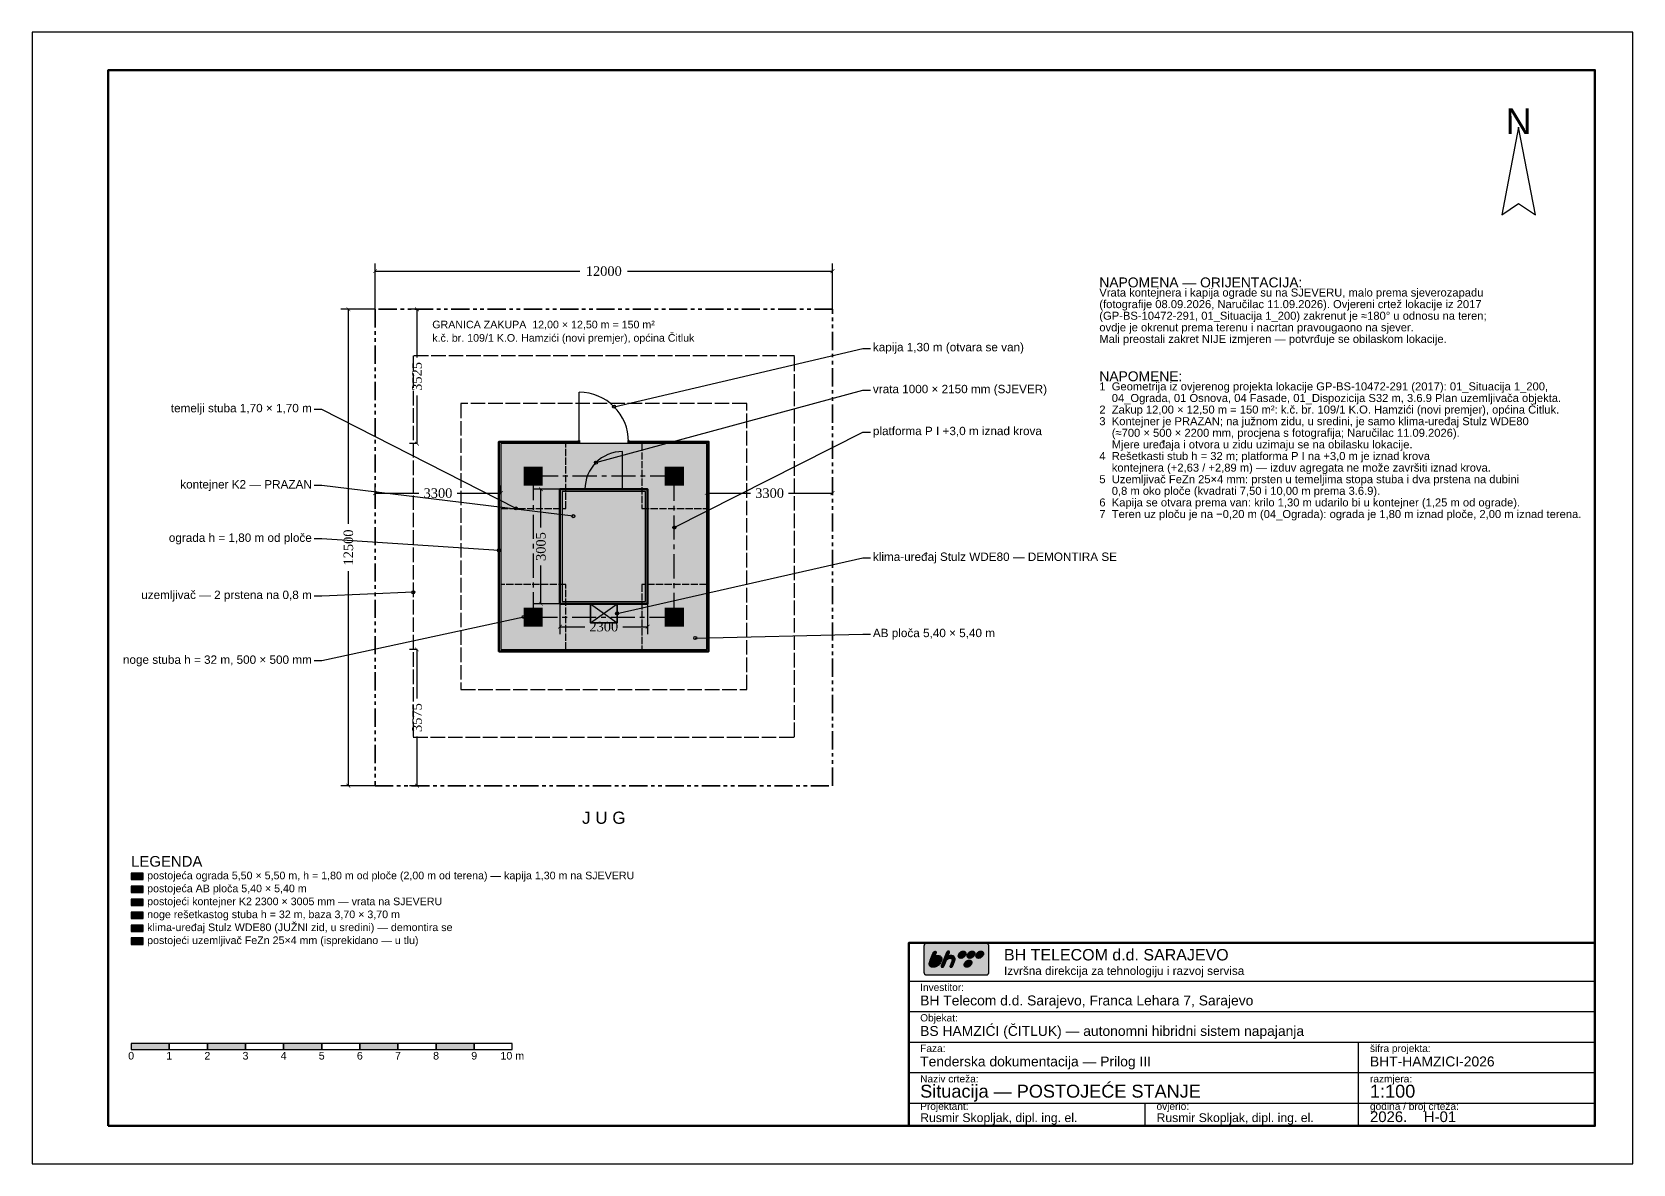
# Model space of a CAD drawing. Header units: millimetres. Extents: x 0 to 42000, y 0 to 29700.
import ezdxf
from ezdxf.enums import TextEntityAlignment as Align

# ---------------------------------------------------------------- set-up
doc = ezdxf.new("R2010")
doc.units = ezdxf.units.MM
for name, pattern in [('CENTER', [5.08, 3.175, -0.635, 0.635, -0.635]), ('DASHED', [1.524, 1.27, -0.254]), ('PHANTOM', [6.35, 3.175, -0.635, 0.635, -0.635, 0.635, -0.635])]:
    doc.linetypes.add(name, pattern=pattern)
for name, color, linetype in [('Izvod', 253, 'Continuous'), ('Konstrukcija', 5, 'Continuous'), ('Kote', 7, 'Continuous'), ('Legenda', 7, 'Continuous'), ('Objekat', 6, 'Continuous'), ('Ograda', 8, 'Continuous'), ('Okvir', 3, 'Continuous'), ('Orijentacija', 1, 'Continuous'), ('Osovina', 6, 'CENTER'), ('Sakriveno', 15, 'Continuous'), ('Tekst', 253, 'Continuous'), ('Uzemljenje', 2, 'DASHED')]:
    doc.layers.add(name, color=color, linetype=linetype)
doc.styles.add('20', font='arial.ttf')
doc.styles.get("Standard").update_dxf_attribs({"font": 'times.ttf'})
doc.dimstyles.new('M 100', dxfattribs={"dimscale": 100, "dimtxt": 2.5, "dimasz": 1, "dimexe": 2, "dimexo": 0, "dimtad": 1, "dimdec": 0, "dimtxsty": 'Standard', "dimblk": 'ARCHTICK', "dimcen": 2.5, "dimazin": 3, "dimtfac": 1, "dimtmove": 0, "dimatfit": 3, "dimarcsym": 0})

# ---------------------------------------------------------------- blocks, each defined once
blk = doc.blocks.new('_ARCHTICK')
at = {"color": 0, "linetype": 'ByBlock', "const_width": 0.15}
blk.add_lwpolyline([(-0.5, -0.5), (0.5, 0.5)], dxfattribs=at)
blk = doc.blocks.new('*D3')
for p, q in [((9000, 22425), (9000, 23625)), ((21000, 22425), (21000, 23625)), ((9000, 23425), (14375, 23425)), ((15625, 23425), (21000, 23425))]:
    blk.add_line(p, q)
at = {"layer": 'Defpoints'}
for p in [(9000, 23425), (9000, 22425), (21000, 22425)]:
    blk.add_point(p, dxfattribs=at)
at = {"layer": 'Kote', "xscale": 100, "yscale": 100, "rotation": 180}
blk.add_blockref('_ARCHTICK', (9000, 23425), dxfattribs=at)
at = {"layer": 'Kote', "xscale": 100, "yscale": 100}
blk.add_blockref('_ARCHTICK', (21000, 23425), dxfattribs=at)
at = {"layer": 'Kote', "insert": (15000, 23425), "char_height": 250, "attachment_point": 5}
blk.add_mtext('12000', dxfattribs=at)
blk = doc.blocks.new('*D4')
for p, q in [((9000, 22425), (8100, 22425)), ((8300, 16800), (8300, 22425)), ((8300, 9925), (8300, 15550)), ((9000, 9925), (8100, 9925))]:
    blk.add_line(p, q)
at = {"layer": 'Defpoints'}
for p in [(9000, 22425), (8300, 9925), (9000, 9925)]:
    blk.add_point(p, dxfattribs=at)
at = {"layer": 'Kote', "xscale": 100, "yscale": 100}
for p, rotation in [((8300, 22425), 90), ((8300, 9925), 270)]:
    blk.add_blockref('_ARCHTICK', p, dxfattribs=dict(at, rotation=rotation))
at = {"layer": 'Kote', "insert": (8300, 16175), "char_height": 250, "attachment_point": 5, "rotation": 90}
blk.add_mtext('12500', dxfattribs=at)
blk = doc.blocks.new('*D5')
for p, q in [((10100, 22425), (9900, 22425)), ((10100, 21162.5), (10100, 22425)), ((10100, 18900), (10100, 20162.5)), ((10100, 18900), (9900, 18900))]:
    blk.add_line(p, q)
at = {"layer": 'Defpoints'}
for p in [(10100, 22425), (10100, 18900), (10100, 18900)]:
    blk.add_point(p, dxfattribs=at)
at = {"layer": 'Kote', "xscale": 100, "yscale": 100}
for p, rotation in [((10100, 22425), 90), ((10100, 18900), 270)]:
    blk.add_blockref('_ARCHTICK', p, dxfattribs=dict(at, rotation=rotation))
at = {"layer": 'Kote', "insert": (10100, 20662.5), "char_height": 250, "attachment_point": 5, "rotation": 90}
blk.add_mtext('3525', dxfattribs=at)
blk = doc.blocks.new('*D6')
for p, q in [((10100, 13500), (9900, 13500)), ((10100, 12212.5), (10100, 13500)), ((10100, 9925), (10100, 11212.5)), ((10100, 9925), (9900, 9925))]:
    blk.add_line(p, q)
at = {"layer": 'Defpoints'}
for p in [(10100, 13500), (10100, 9925), (10100, 9925)]:
    blk.add_point(p, dxfattribs=at)
at = {"layer": 'Kote', "xscale": 100, "yscale": 100}
for p, rotation in [((10100, 13500), 90), ((10100, 9925), 270)]:
    blk.add_blockref('_ARCHTICK', p, dxfattribs=dict(at, rotation=rotation))
at = {"layer": 'Kote', "insert": (10100, 11712.5), "char_height": 250, "attachment_point": 5, "rotation": 90}
blk.add_mtext('3575', dxfattribs=at)
blk = doc.blocks.new('*D7')
for p, q in [((9000, 17600), (9000, 17800)), ((12300, 17600), (12300, 17800)), ((9000, 17600), (10150, 17600)), ((11150, 17600), (12300, 17600))]:
    blk.add_line(p, q)
at = {"layer": 'Defpoints'}
for p in [(9000, 17600), (9000, 17600), (12300, 17600)]:
    blk.add_point(p, dxfattribs=at)
at = {"layer": 'Kote', "xscale": 100, "yscale": 100, "rotation": 180}
blk.add_blockref('_ARCHTICK', (9000, 17600), dxfattribs=at)
at = {"layer": 'Kote', "xscale": 100, "yscale": 100}
blk.add_blockref('_ARCHTICK', (12300, 17600), dxfattribs=at)
at = {"layer": 'Kote', "insert": (10650, 17600), "char_height": 250, "attachment_point": 5}
blk.add_mtext('3300', dxfattribs=at)
blk = doc.blocks.new('*D8')
for p, q in [((17700, 17600), (17700, 17800)), ((21000, 17600), (21000, 17800)), ((17700, 17600), (18850, 17600)), ((19850, 17600), (21000, 17600))]:
    blk.add_line(p, q)
at = {"layer": 'Defpoints'}
for p in [(17700, 17600), (17700, 17600), (21000, 17600)]:
    blk.add_point(p, dxfattribs=at)
at = {"layer": 'Kote', "xscale": 100, "yscale": 100, "rotation": 180}
blk.add_blockref('_ARCHTICK', (17700, 17600), dxfattribs=at)
at = {"layer": 'Kote', "xscale": 100, "yscale": 100}
blk.add_blockref('_ARCHTICK', (21000, 17600), dxfattribs=at)
at = {"layer": 'Kote', "insert": (19350, 17600), "char_height": 250, "attachment_point": 5}
blk.add_mtext('3300', dxfattribs=at)
blk = doc.blocks.new('*D9')
for p, q in [((13850, 14697.5), (13850, 13897.5)), ((16150, 14697.5), (16150, 13897.5)), ((13850, 14097.5), (14500, 14097.5)), ((15500, 14097.5), (16150, 14097.5))]:
    blk.add_line(p, q)
at = {"layer": 'Defpoints'}
for p in [(13850, 14697.5), (16150, 14697.5), (13850, 14097.5)]:
    blk.add_point(p, dxfattribs=at)
at = {"layer": 'Kote', "xscale": 100, "yscale": 100, "rotation": 180}
blk.add_blockref('_ARCHTICK', (13850, 14097.5), dxfattribs=at)
at = {"layer": 'Kote', "xscale": 100, "yscale": 100}
blk.add_blockref('_ARCHTICK', (16150, 14097.5), dxfattribs=at)
at = {"layer": 'Kote', "insert": (15000, 14097.5), "char_height": 250, "attachment_point": 5}
blk.add_mtext('2300', dxfattribs=at)
blk = doc.blocks.new('*D10')
for p, q in [((13850, 17702.5), (13150, 17702.5)), ((13350, 16700), (13350, 17702.5)), ((13350, 14697.5), (13350, 15700)), ((13850, 14697.5), (13150, 14697.5))]:
    blk.add_line(p, q)
at = {"layer": 'Defpoints'}
for p in [(13850, 17702.5), (13350, 14697.5), (13850, 14697.5)]:
    blk.add_point(p, dxfattribs=at)
at = {"layer": 'Kote', "xscale": 100, "yscale": 100}
for p, rotation in [((13350, 17702.5), 90), ((13350, 14697.5), 270)]:
    blk.add_blockref('_ARCHTICK', p, dxfattribs=dict(at, rotation=rotation))
at = {"layer": 'Kote', "insert": (13350, 16200), "char_height": 250, "attachment_point": 5, "rotation": 90}
blk.add_mtext('3005', dxfattribs=at)

msp = doc.modelspace()

# ---------------------------------------------------------------- hatches: boundary and pattern name
at = {"layer": 'Konstrukcija'}
for points in [[(12900, 17800), (13400, 17800), (13400, 18300), (12900, 18300)], [(16600, 17800), (17100, 17800), (17100, 18300), (16600, 18300)], [(12900, 14100), (13400, 14100), (13400, 14600), (12900, 14600)], [(16600, 14100), (17100, 14100), (17100, 14600), (16600, 14600)]]:
    msp.add_hatch(color=5, dxfattribs=at).paths.add_polyline_path(points)
at = {"layer": 'Legenda'}
for color, points in [(8, [(2600, 7460), (2920, 7460), (2920, 7630), (2600, 7630)]), (254, [(2600, 7120), (2920, 7120), (2920, 7290), (2600, 7290)]), (6, [(2600, 6780), (2920, 6780), (2920, 6950), (2600, 6950)]), (5, [(2600, 6440), (2920, 6440), (2920, 6610), (2600, 6610)]), (1, [(2600, 6100), (2920, 6100), (2920, 6270), (2600, 6270)]), (2, [(2600, 5760), (2920, 5760), (2920, 5930), (2600, 5930)])]:
    msp.add_hatch(color=color, dxfattribs=at).paths.add_polyline_path(points)
at = {"layer": 'Objekat'}
for color, points in [(254, [(12300, 13500), (17700, 13500), (17700, 18900), (12300, 18900)]), (8, [(13850, 17642.5), (14505, 17642.5), (14505, 17702.5), (13850, 17702.5)]), (8, [(13850, 14757.5), (13910, 14757.5), (13910, 17642.5), (13850, 17642.5)]), (8, [(15495, 17642.5), (16150, 17642.5), (16150, 17702.5), (15495, 17702.5)]), (8, [(16090, 14757.5), (16150, 14757.5), (16150, 17642.5), (16090, 17642.5)]), (8, [(13850, 14697.5), (16150, 14697.5), (16150, 14757.5), (13850, 14757.5)])]:
    msp.add_hatch(color=color, dxfattribs=at).paths.add_polyline_path(points)
at = {"layer": 'Ograda'}
for points in [[(14315, 18915), (14385, 18915), (14385, 18985), (14315, 18985)], [(15615, 18915), (15685, 18915), (15685, 18985), (15615, 18985)]]:
    msp.add_hatch(color=8, dxfattribs=at).paths.add_polyline_path(points)
at = {"layer": 'Okvir'}
for color, points in [(30, [(23460.9, 4960), (25039.1, 4960), (25047.4, 4960.6), (25055.3, 4962.4), (25062.8, 4965.2), (25069.8, 4969.1), (25076.3, 4973.8), (25082.1, 4979.4), (25087.3, 4985.8), (25091.7, 4992.8), (25095.2, 5000.5), (25097.8, 5008.6), (25099.4, 5017.2), (25100, 5026.1), (25100, 5720.6), (25099.4, 5729.6), (25097.8, 5738.2), (25095.2, 5746.3), (25091.7, 5753.9), (25087.3, 5761), (25082.1, 5767.3), (25076.3, 5772.9), (25069.8, 5777.7), (25062.8, 5781.5), (25055.3, 5784.4), (25047.4, 5786.2), (25039.1, 5786.8), (23460.9, 5786.8), (23452.6, 5786.2), (23444.7, 5784.4), (23437.2, 5781.5), (23430.2, 5777.7), (23423.7, 5772.9), (23417.9, 5767.3), (23412.7, 5761), (23408.3, 5753.9), (23404.8, 5746.3), (23402.2, 5738.2), (23400.6, 5729.6), (23400, 5720.6), (23400, 5026.1), (23400.6, 5017.2), (23402.2, 5008.6), (23404.8, 5000.5), (23408.3, 4992.8), (23412.7, 4985.8), (23417.9, 4979.4), (23423.7, 4973.8), (23430.2, 4969.1), (23437.2, 4965.2), (23444.7, 4962.4), (23452.6, 4960.6)]), (7, [(23854.4, 5316.1), (23844.6, 5294.3), (23832.8, 5273.7), (23819.2, 5254.4), (23803.9, 5236.5), (23787.1, 5220.1), (23769.1, 5205.5), (23749.8, 5192.8), (23729.6, 5182), (23708.6, 5173.4), (23686.9, 5167.1), (23664.7, 5163.2), (23642.2, 5161.8), (23630.8, 5162.1), (23620.1, 5163.1), (23610.1, 5164.6), (23600.7, 5166.8), (23592, 5169.5), (23583.9, 5172.9), (23576.4, 5176.9), (23569.6, 5181.4), (23563.4, 5186.5), (23557.8, 5192.3), (23552.8, 5198.6), (23548.5, 5205.4), (23544.1, 5215.1), (23541, 5224.9), (23539.1, 5234.8), (23538.3, 5244.9), (23538.5, 5255.1), (23539.6, 5265.5), (23541.5, 5276.1), (23544.1, 5286.9), (23547.3, 5297.9), (23551, 5309.1), (23555.1, 5320.6), (23559.5, 5332.4), (23559.5, 5332.4), (23559.5, 5332.4), (23559.6, 5332.5), (23559.6, 5332.6), (23559.6, 5332.7), (23559.6, 5332.8), (23559.7, 5332.9), (23559.7, 5333.1), (23559.8, 5333.2), (23559.9, 5333.4), (23560, 5333.5), (23560.2, 5333.7), (23565.4, 5347.3), (23635.1, 5522.4), (23642.9, 5543.9), (23644.2, 5546.8), (23645.6, 5549.5), (23647.2, 5552.1), (23648.8, 5554.6), (23650.5, 5557), (23652.3, 5559.3), (23654.2, 5561.5), (23656.3, 5563.6), (23658.4, 5565.6), (23660.7, 5567.6), (23663.1, 5569.4), (23665.6, 5571.3), (23667.8, 5572.7), (23670, 5574), (23672.2, 5575.2), (23674.5, 5576.2), (23676.8, 5577.2), (23679.2, 5578), (23681.5, 5578.7), (23683.9, 5579.3), (23686.3, 5579.8), (23688.8, 5580.1), (23691.2, 5580.3), (23693.6, 5580.4), (23696, 5580.3), (23698.3, 5580.1), (23700.6, 5579.8), (23702.7, 5579.3), (23704.7, 5578.7), (23706.6, 5577.9), (23708.3, 5577.1), (23710, 5576), (23711.5, 5574.9), (23712.8, 5573.6), (23714.1, 5572.2), (23715.1, 5570.6), (23716.2, 5568.9), (23717, 5567.2), (23717.7, 5565.3), (23718.2, 5563.4), (23718.5, 5561.4), (23718.6, 5559.2), (23718.6, 5557), (23718.3, 5554.6), (23718, 5552.1), (23717.4, 5549.5), (23716.7, 5546.8), (23715.8, 5543.9), (23707.3, 5523.1), (23707.3, 5523.1), (23707.3, 5523.1), (23707.3, 5523.1), (23707.3, 5523.1), (23707.3, 5523), (23707.3, 5523), (23707.3, 5523), (23707.3, 5522.9), (23707.3, 5522.8), (23707.3, 5522.7), (23707.3, 5522.6), (23707.3, 5522.4), (23677.4, 5448.2), (23684.4, 5451.5), (23691.5, 5454.6), (23698.6, 5457.5), (23705.8, 5460.1), (23713, 5462.4), (23720.2, 5464.4), (23727.5, 5466.2), (23734.9, 5467.7), (23742.3, 5468.8), (23749.7, 5469.7), (23757.1, 5470.2), (23764.6, 5470.4), (23785.5, 5469), (23804.1, 5465), (23820.5, 5458.4), (23834.6, 5449.6), (23846.2, 5438.6), (23855.4, 5425.7), (23862, 5411), (23866, 5394.6), (23867.3, 5376.7), (23865.8, 5357.6), (23861.6, 5337.3)]), (7, [(24112.2, 5470.4), (24104.9, 5470.2), (24097.5, 5469.7), (24090.2, 5468.8), (24083, 5467.7), (24075.7, 5466.2), (24068.5, 5464.4), (24061.3, 5462.4), (24054.2, 5460.1), (24047.1, 5457.5), (24040.1, 5454.6), (24033.1, 5451.5), (24026.3, 5448.2), (24034.1, 5469.1), (24066, 5548.5), (24067, 5551.2), (24067.9, 5553.8), (24068.5, 5556.4), (24069, 5558.9), (24069.2, 5561.3), (24069.3, 5563.5), (24069.2, 5565.7), (24068.8, 5567.8), (24068.3, 5569.8), (24067.5, 5571.7), (24066.5, 5573.5), (24065.3, 5575.2), (24064.3, 5576.7), (24063, 5578.2), (24061.7, 5579.4), (24060.2, 5580.6), (24058.5, 5581.6), (24056.8, 5582.5), (24054.9, 5583.2), (24052.9, 5583.8), (24050.8, 5584.3), (24048.5, 5584.7), (24046.2, 5584.9), (24043.8, 5584.9), (24041.4, 5584.9), (24039, 5584.7), (24036.6, 5584.3), (24034.3, 5583.9), (24031.9, 5583.3), (24029.6, 5582.6), (24027.3, 5581.7), (24025, 5580.8), (24022.7, 5579.7), (24020.4, 5578.5), (24018.1, 5577.2), (24015.8, 5575.8), (24013.3, 5574), (24010.9, 5572.1), (24008.6, 5570.1), (24006.5, 5568), (24004.5, 5565.9), (24002.6, 5563.6), (24000.8, 5561.3), (23999.2, 5558.9), (23997.6, 5556.4), (23996.2, 5553.9), (23994.9, 5551.2), (23993.7, 5548.5), (23855.1, 5197.6), (23854, 5194.9), (23853.2, 5192.3), (23852.6, 5189.7), (23852.2, 5187.2), (23852, 5184.9), (23852, 5182.6), (23852.1, 5180.4), (23852.5, 5178.3), (23853.1, 5176.3), (23853.8, 5174.4), (23854.7, 5172.6), (23855.7, 5170.9), (23856.9, 5169.5), (23858.2, 5168.2), (23859.6, 5167.1), (23861.1, 5166), (23862.8, 5165), (23864.5, 5164.2), (23866.3, 5163.5), (23868.3, 5162.9), (23870.4, 5162.4), (23872.5, 5162.1), (23874.8, 5161.9), (23877.2, 5161.8), (23879.5, 5161.9), (23881.9, 5162.1), (23884.2, 5162.4), (23886.6, 5162.9), (23889.1, 5163.5), (23891.5, 5164.2), (23894, 5165), (23896.4, 5166), (23898.8, 5167.1), (23901.2, 5168.2), (23903.5, 5169.5), (23905.8, 5170.9), (23908.2, 5172.6), (23910.5, 5174.4), (23912.7, 5176.3), (23914.7, 5178.3), (23916.7, 5180.4), (23918.5, 5182.6), (23920.3, 5184.9), (23921.9, 5187.2), (23923.4, 5189.7), (23924.8, 5192.3), (23926.1, 5194.9), (23927.3, 5197.6), (23978.1, 5326.5), (23983.6, 5336.5), (23989.9, 5346.1), (23997, 5355), (24004.9, 5363.3), (24013.3, 5370.9), (24022.3, 5377.7), (24031.7, 5383.6), (24041.6, 5388.7), (24051.8, 5392.7), (24062.2, 5395.7), (24072.8, 5397.5), (24083.5, 5398.1), (24094.9, 5397.4), (24105, 5395.3), (24113.8, 5391.9), (24121.2, 5387.3), (24127.2, 5381.5), (24131.9, 5374.7), (24135.2, 5366.9), (24137.1, 5358.2), (24137.6, 5348.7), (24136.6, 5338.5), (24134.2, 5327.6), (24130.4, 5316.1), (24084.8, 5198.3), (24083.8, 5195.4), (24083, 5192.6), (24082.4, 5190), (24082, 5187.5), (24081.8, 5185), (24081.8, 5182.7), (24081.9, 5180.6), (24082.3, 5178.5), (24082.8, 5176.6), (24083.5, 5174.8), (24084.4, 5173.1), (24085.5, 5171.6), (24086.7, 5170), (24088, 5168.6), (24089.4, 5167.3), (24090.9, 5166.2), (24092.5, 5165.2), (24094.3, 5164.3), (24096.1, 5163.5), (24098.1, 5162.9), (24100.1, 5162.4), (24102.3, 5162.1), (24104.6, 5161.9), (24107, 5161.8), (24109.4, 5161.9), (24111.9, 5162.1), (24114.3, 5162.4), (24116.7, 5162.9), (24119.2, 5163.5), (24121.6, 5164.3), (24124.1, 5165.2), (24126.5, 5166.2), (24128.9, 5167.3), (24131.4, 5168.6), (24133.8, 5170), (24136.3, 5171.6), (24138.7, 5173.1), (24140.9, 5174.8), (24143.1, 5176.6), (24145.1, 5178.5), (24147.1, 5180.6), (24148.9, 5182.7), (24150.6, 5185), (24152.1, 5187.5), (24153.6, 5190), (24154.9, 5192.6), (24156.1, 5195.4), (24157.1, 5198.3), (24202.7, 5316.1), (24209.7, 5337.3), (24213.9, 5357.6), (24215.3, 5376.7), (24213.9, 5394.6), (24209.9, 5411), (24203.3, 5425.7), (24194.2, 5438.6), (24182.5, 5449.6), (24168.4, 5458.4), (24152, 5465), (24133.2, 5469)]), (7, [(24430.5, 5584.9), (24443, 5584.1), (24454.4, 5581.5), (24464.7, 5577.4), (24473.8, 5571.9), (24481.5, 5565), (24487.9, 5556.9), (24492.9, 5547.8), (24496.4, 5537.7), (24498.2, 5526.7), (24498.4, 5515), (24496.9, 5502.7), (24493.6, 5489.9), (24488.6, 5477.1), (24482.1, 5464.8), (24474.2, 5453.2), (24465.1, 5442.3), (24455, 5432.2), (24444, 5423.2), (24432.3, 5415.2), (24420, 5408.4), (24407.2, 5402.9), (24394.2, 5398.9), (24381.1, 5396.4), (24368, 5395.5), (24355.5, 5396.4), (24344, 5398.9), (24333.7, 5402.9), (24324.6, 5408.4), (24316.8, 5415.2), (24310.3, 5423.2), (24305.3, 5432.2), (24301.8, 5442.3), (24300, 5453.2), (24299.8, 5464.8), (24301.4, 5477.1), (24304.9, 5489.9), (24309.9, 5502.7), (24316.4, 5515), (24324.3, 5526.7), (24333.4, 5537.7), (24343.5, 5547.8), (24354.5, 5556.9), (24366.2, 5565), (24378.5, 5571.9), (24391.3, 5577.4), (24404.3, 5581.5), (24417.4, 5584.1)]), (7, [(24663.5, 5584.9), (24676.2, 5584.1), (24687.7, 5581.5), (24698.1, 5577.4), (24707.3, 5571.9), (24715.1, 5565), (24721.5, 5556.9), (24726.5, 5547.8), (24730, 5537.7), (24731.9, 5526.7), (24732.1, 5515), (24730.6, 5502.7), (24727.3, 5489.9), (24722.3, 5477.1), (24715.7, 5464.8), (24707.9, 5453.2), (24698.8, 5442.3), (24688.7, 5432.2), (24677.7, 5423.2), (24665.9, 5415.2), (24653.6, 5408.4), (24640.9, 5402.9), (24627.9, 5398.9), (24614.8, 5396.4), (24601.7, 5395.5), (24589.2, 5396.4), (24577.7, 5398.9), (24567.4, 5402.9), (24558.2, 5408.4), (24550.4, 5415.2), (24543.9, 5423.2), (24538.9, 5432.2), (24535.3, 5442.3), (24533.4, 5453.2), (24533.1, 5464.8), (24534.6, 5477.1), (24537.9, 5489.9), (24543.1, 5502.7), (24549.7, 5515), (24557.6, 5526.7), (24566.7, 5537.7), (24576.8, 5547.8), (24587.8, 5556.9), (24599.5, 5565), (24611.7, 5571.9), (24624.4, 5577.4), (24637.4, 5581.5), (24650.4, 5584.1)]), (7, [(24893.9, 5584.9), (24906.5, 5584.1), (24917.9, 5581.5), (24928.2, 5577.4), (24937.2, 5571.9), (24945, 5565), (24951.4, 5556.9), (24956.4, 5547.8), (24959.8, 5537.7), (24961.7, 5526.7), (24961.9, 5515), (24960.4, 5502.7), (24957.1, 5489.9), (24952.1, 5477.1), (24945.5, 5464.8), (24937.6, 5453.2), (24928.6, 5442.3), (24918.5, 5432.2), (24907.5, 5423.2), (24895.7, 5415.2), (24883.4, 5408.4), (24870.7, 5402.9), (24857.7, 5398.9), (24844.5, 5396.4), (24831.5, 5395.5), (24818.9, 5396.4), (24807.5, 5398.9), (24797.2, 5402.9), (24788, 5408.4), (24780.2, 5415.2), (24773.8, 5423.2), (24768.8, 5432.2), (24765.3, 5442.3), (24763.4, 5453.2), (24763.3, 5464.8), (24764.9, 5477.1), (24768.3, 5489.9), (24773.4, 5502.7), (24779.9, 5515), (24787.8, 5526.7), (24796.8, 5537.7), (24807, 5547.8), (24818, 5556.9), (24829.7, 5565), (24842, 5571.9), (24854.7, 5577.4), (24867.7, 5581.5), (24880.9, 5584.1)]), (7, [(23782.2, 5316.1), (23786.1, 5327.6), (23788.6, 5338.5), (23789.6, 5348.7), (23789.1, 5358.2), (23787.2, 5366.9), (23783.9, 5374.7), (23779.3, 5381.5), (23773.2, 5387.3), (23765.9, 5391.9), (23757.2, 5395.3), (23747.2, 5397.4), (23735.9, 5398.1), (23724.1, 5397.4), (23712.5, 5395.2), (23701.2, 5391.7), (23690.2, 5387), (23679.6, 5381.1), (23669.6, 5374.2), (23660.2, 5366.3), (23651.5, 5357.6), (23643.6, 5348.1), (23636.5, 5338), (23630.4, 5327.3), (23625.3, 5316.1), (23620.8, 5302.6), (23618.3, 5290.3), (23617.6, 5279.3), (23618.6, 5269.5), (23621.2, 5261), (23625.2, 5253.6), (23630.5, 5247.5), (23637, 5242.5), (23644.4, 5238.7), (23652.8, 5236), (23661.8, 5234.5), (23671.5, 5234.1), (23681.5, 5234.7), (23691.8, 5236.5), (23702.3, 5239.4), (23712.9, 5243.5), (23723.4, 5248.7), (23733.7, 5255.1), (23743.5, 5262.6), (23752.9, 5271.1), (23761.6, 5280.8), (23769.4, 5291.5), (23776.4, 5303.3)]), (7, [(24586.7, 5350.6), (24599.2, 5349.7), (24610.7, 5347.2), (24621, 5343.2), (24630.2, 5337.7), (24638, 5330.9), (24644.5, 5322.9), (24649.5, 5313.9), (24653.1, 5303.8), (24655, 5292.9), (24655.3, 5281.3), (24653.8, 5269), (24650.5, 5256.2), (24645.5, 5243.4), (24638.9, 5231.1), (24631.1, 5219.5), (24622, 5208.6), (24611.9, 5198.6), (24600.9, 5189.5), (24589.1, 5181.5), (24576.8, 5174.7), (24564.1, 5169.3), (24551.1, 5165.2), (24538, 5162.7), (24524.9, 5161.8), (24512.4, 5162.7), (24500.9, 5165.2), (24490.6, 5169.3), (24481.4, 5174.7), (24473.6, 5181.5), (24467.1, 5189.5), (24462.1, 5198.6), (24458.5, 5208.6), (24456.6, 5219.5), (24456.3, 5231.1), (24457.8, 5243.4), (24461.1, 5256.2), (24466.1, 5269), (24472.6, 5281.3), (24480.5, 5292.9), (24489.6, 5303.8), (24499.7, 5313.9), (24510.7, 5322.9), (24522.4, 5330.9), (24534.8, 5337.7), (24547.5, 5343.2), (24560.5, 5347.2), (24573.6, 5349.7)]), (7, [(2600, 3000), (3600, 3000), (3600, 3160), (2600, 3160)]), (7, [(4600, 3000), (5600, 3000), (5600, 3160), (4600, 3160)]), (7, [(6600, 3000), (7600, 3000), (7600, 3160), (6600, 3160)]), (7, [(8600, 3000), (9600, 3000), (9600, 3160), (8600, 3160)]), (7, [(10600, 3000), (11600, 3000), (11600, 3160), (10600, 3160)])]:
    msp.add_hatch(color=color, dxfattribs=at).paths.add_polyline_path(points)

# ---------------------------------------------------------------- linework, layer by layer
at = {"layer": 'Izvod', "color": 8}
for points in [[(15269.1, 19869.1), (21800, 21400), (22000, 21400)], [(14795.1, 18402.4), (21800, 20300), (22000, 20300)], [(12700, 17200), (7600, 19800), (7400, 19800)], [(16850, 16700), (21800, 19200), (22000, 19200)], [(14200, 16997.5), (7600, 17800), (7400, 17800)], [(12250, 16100), (7600, 16400), (7400, 16400)], [(15350, 14447.5), (21800, 15900), (22000, 15900)], [(10000, 15000), (7600, 14900), (7400, 14900)], [(12900, 14350), (7600, 13200), (7400, 13200)], [(17400, 13800), (21800, 13900), (22000, 13900)]]:
    msp.add_lwpolyline(points, dxfattribs=at)
for centre in [(15269.1, 19869.1), (14795.1, 18402.4), (12700, 17200), (14200, 16997.5), (16850, 16700), (12250, 16100), (10000, 15000), (12900, 14350), (15350, 14447.5), (17400, 13800)]:
    msp.add_circle(centre, 40, dxfattribs=at)
at = {"layer": 'Legenda', "color": 8}
for points in [[(2600, 7460), (2920, 7460), (2920, 7630), (2600, 7630)], [(2600, 7120), (2920, 7120), (2920, 7290), (2600, 7290)], [(2600, 6780), (2920, 6780), (2920, 6950), (2600, 6950)], [(2600, 6440), (2920, 6440), (2920, 6610), (2600, 6610)], [(2600, 6100), (2920, 6100), (2920, 6270), (2600, 6270)], [(2600, 5760), (2920, 5760), (2920, 5930), (2600, 5930)]]:
    msp.add_lwpolyline(points, close=True, dxfattribs=at)
at = {"layer": 'Objekat', "color": 8}
msp.add_line((15495, 17702.5), (15495, 18692.5), dxfattribs=at)
at = {"layer": 'Objekat', "color": 1}
for p, q in [((14650, 14197.5), (15350, 14697.5)), ((14650, 14697.5), (15350, 14197.5))]:
    msp.add_line(p, q, dxfattribs=at)
at = {"layer": 'Objekat', "color": 8}
msp.add_lwpolyline([(12300, 13500), (17700, 13500), (17700, 18900), (12300, 18900)], close=True, dxfattribs=at)
at = {"layer": 'Objekat', "color": 6, "lineweight": 50}
msp.add_lwpolyline([(13850, 14697.5), (16150, 14697.5), (16150, 17702.5), (13850, 17702.5)], close=True, dxfattribs=at)
at = {"layer": 'Objekat', "color": 6}
msp.add_lwpolyline([(13910, 14757.5), (16090, 14757.5), (16090, 17642.5), (13910, 17642.5)], close=True, dxfattribs=at)
at = {"layer": 'Objekat', "color": 1, "lineweight": 35}
msp.add_lwpolyline([(14650, 14197.5), (15350, 14197.5), (15350, 14697.5), (14650, 14697.5)], close=True, dxfattribs=at)
at = {"layer": 'Objekat', "color": 8}
msp.add_arc((15495, 17702.5), 990, 90, 180, dxfattribs=at)
at = {"layer": 'Ograda', "color": 8}
msp.add_line((14350, 18950), (14350, 20250), dxfattribs=at)
at = {"layer": 'Ograda', "color": 8, "lineweight": 50}
msp.add_lwpolyline([(14350, 18950), (12250, 18950), (12250, 13450), (17750, 13450), (17750, 18950), (15650, 18950)], dxfattribs=at)
at = {"layer": 'Ograda', "color": 8}
msp.add_arc((14350, 18950), 1300, 0, 90, dxfattribs=at)
at = {"layer": 'Okvir'}
for p, q in [((23000, 4800), (41000, 4800)), ((23000, 4000), (41000, 4000)), ((23000, 3200), (41000, 3200)), ((34800, 1600), (34800, 3200)), ((23000, 2400), (41000, 2400)), ((23000, 1600), (41000, 1600)), ((29200, 1000), (29200, 1600)), ((34800, 1000), (34800, 1600))]:
    msp.add_line(p, q, dxfattribs=at)
at = {"layer": 'Okvir', "color": 8}
msp.add_lwpolyline([(0, 0), (42000, 0), (42000, 29700), (0, 29700)], close=True, dxfattribs=at)
at = {"layer": 'Okvir', "lineweight": 50}
for points in [[(2000, 1000), (41000, 1000), (41000, 28700), (2000, 28700)], [(23000, 1000), (41000, 1000), (41000, 5800), (23000, 5800)]]:
    msp.add_lwpolyline(points, close=True, dxfattribs=at)
at = {"layer": 'Okvir', "color": 30}
msp.add_lwpolyline([(23460.9, 4960), (25039.1, 4960), (25047.4, 4960.6), (25055.3, 4962.4), (25062.8, 4965.2), (25069.8, 4969.1), (25076.3, 4973.8), (25082.1, 4979.4), (25087.3, 4985.8), (25091.7, 4992.8), (25095.2, 5000.5), (25097.8, 5008.6), (25099.4, 5017.2), (25100, 5026.1), (25100, 5720.6), (25099.4, 5729.6), (25097.8, 5738.2), (25095.2, 5746.3), (25091.7, 5753.9), (25087.3, 5761), (25082.1, 5767.3), (25076.3, 5772.9), (25069.8, 5777.7), (25062.8, 5781.5), (25055.3, 5784.4), (25047.4, 5786.2), (25039.1, 5786.8), (23460.9, 5786.8), (23452.6, 5786.2), (23444.7, 5784.4), (23437.2, 5781.5), (23430.2, 5777.7), (23423.7, 5772.9), (23417.9, 5767.3), (23412.7, 5761), (23408.3, 5753.9), (23404.8, 5746.3), (23402.2, 5738.2), (23400.6, 5729.6), (23400, 5720.6), (23400, 5026.1), (23400.6, 5017.2), (23402.2, 5008.6), (23404.8, 5000.5), (23408.3, 4992.8), (23412.7, 4985.8), (23417.9, 4979.4), (23423.7, 4973.8), (23430.2, 4969.1), (23437.2, 4965.2), (23444.7, 4962.4), (23452.6, 4960.6), (23460.9, 4960)], close=True, dxfattribs=at)
at = {"layer": 'Okvir', "color": 7}
for points in [[(23854.4, 5316.1), (23844.6, 5294.3), (23832.8, 5273.7), (23819.2, 5254.4), (23803.9, 5236.5), (23787.1, 5220.1), (23769.1, 5205.5), (23749.8, 5192.8), (23729.6, 5182), (23708.6, 5173.4), (23686.9, 5167.1), (23664.7, 5163.2), (23642.2, 5161.8), (23630.8, 5162.1), (23620.1, 5163.1), (23610.1, 5164.6), (23600.7, 5166.8), (23592, 5169.5), (23583.9, 5172.9), (23576.4, 5176.9), (23569.6, 5181.4), (23563.4, 5186.5), (23557.8, 5192.3), (23552.8, 5198.6), (23548.5, 5205.4), (23544.1, 5215.1), (23541, 5224.9), (23539.1, 5234.8), (23538.3, 5244.9), (23538.5, 5255.1), (23539.6, 5265.5), (23541.5, 5276.1), (23544.1, 5286.9), (23547.3, 5297.9), (23551, 5309.1), (23555.1, 5320.6), (23559.5, 5332.4), (23559.5, 5332.4), (23559.5, 5332.4), (23559.6, 5332.5), (23559.6, 5332.6), (23559.6, 5332.7), (23559.6, 5332.8), (23559.7, 5332.9), (23559.7, 5333.1), (23559.8, 5333.2), (23559.9, 5333.4), (23560, 5333.5), (23560.2, 5333.7), (23565.4, 5347.3), (23635.1, 5522.4), (23642.9, 5543.9), (23644.2, 5546.8), (23645.6, 5549.5), (23647.2, 5552.1), (23648.8, 5554.6), (23650.5, 5557), (23652.3, 5559.3), (23654.2, 5561.5), (23656.3, 5563.6), (23658.4, 5565.6), (23660.7, 5567.6), (23663.1, 5569.4), (23665.6, 5571.3), (23667.8, 5572.7), (23670, 5574), (23672.2, 5575.2), (23674.5, 5576.2), (23676.8, 5577.2), (23679.2, 5578), (23681.5, 5578.7), (23683.9, 5579.3), (23686.3, 5579.8), (23688.8, 5580.1), (23691.2, 5580.3), (23693.6, 5580.4), (23696, 5580.3), (23698.3, 5580.1), (23700.6, 5579.8), (23702.7, 5579.3), (23704.7, 5578.7), (23706.6, 5577.9), (23708.3, 5577.1), (23710, 5576), (23711.5, 5574.9), (23712.8, 5573.6), (23714.1, 5572.2), (23715.1, 5570.6), (23716.2, 5568.9), (23717, 5567.2), (23717.7, 5565.3), (23718.2, 5563.4), (23718.5, 5561.4), (23718.6, 5559.2), (23718.6, 5557), (23718.3, 5554.6), (23718, 5552.1), (23717.4, 5549.5), (23716.7, 5546.8), (23715.8, 5543.9), (23707.3, 5523.1), (23707.3, 5523.1), (23707.3, 5523.1), (23707.3, 5523.1), (23707.3, 5523.1), (23707.3, 5523), (23707.3, 5523), (23707.3, 5523), (23707.3, 5522.9), (23707.3, 5522.8), (23707.3, 5522.7), (23707.3, 5522.6), (23707.3, 5522.4), (23677.4, 5448.2), (23684.4, 5451.5), (23691.5, 5454.6), (23698.6, 5457.5), (23705.8, 5460.1), (23713, 5462.4), (23720.2, 5464.4), (23727.5, 5466.2), (23734.9, 5467.7), (23742.3, 5468.8), (23749.7, 5469.7), (23757.1, 5470.2), (23764.6, 5470.4), (23785.5, 5469), (23804.1, 5465), (23820.5, 5458.4), (23834.6, 5449.6), (23846.2, 5438.6), (23855.4, 5425.7), (23862, 5411), (23866, 5394.6), (23867.3, 5376.7), (23865.8, 5357.6), (23861.6, 5337.3), (23854.4, 5316.1)], [(24112.2, 5470.4), (24104.9, 5470.2), (24097.5, 5469.7), (24090.2, 5468.8), (24083, 5467.7), (24075.7, 5466.2), (24068.5, 5464.4), (24061.3, 5462.4), (24054.2, 5460.1), (24047.1, 5457.5), (24040.1, 5454.6), (24033.1, 5451.5), (24026.3, 5448.2), (24034.1, 5469.1), (24066, 5548.5), (24067, 5551.2), (24067.9, 5553.8), (24068.5, 5556.4), (24069, 5558.9), (24069.2, 5561.3), (24069.3, 5563.5), (24069.2, 5565.7), (24068.8, 5567.8), (24068.3, 5569.8), (24067.5, 5571.7), (24066.5, 5573.5), (24065.3, 5575.2), (24064.3, 5576.7), (24063, 5578.2), (24061.7, 5579.4), (24060.2, 5580.6), (24058.5, 5581.6), (24056.8, 5582.5), (24054.9, 5583.2), (24052.9, 5583.8), (24050.8, 5584.3), (24048.5, 5584.7), (24046.2, 5584.9), (24043.8, 5584.9), (24041.4, 5584.9), (24039, 5584.7), (24036.6, 5584.3), (24034.3, 5583.9), (24031.9, 5583.3), (24029.6, 5582.6), (24027.3, 5581.7), (24025, 5580.8), (24022.7, 5579.7), (24020.4, 5578.5), (24018.1, 5577.2), (24015.8, 5575.8), (24013.3, 5574), (24010.9, 5572.1), (24008.6, 5570.1), (24006.5, 5568), (24004.5, 5565.9), (24002.6, 5563.6), (24000.8, 5561.3), (23999.2, 5558.9), (23997.6, 5556.4), (23996.2, 5553.9), (23994.9, 5551.2), (23993.7, 5548.5), (23855.1, 5197.6), (23854, 5194.9), (23853.2, 5192.3), (23852.6, 5189.7), (23852.2, 5187.2), (23852, 5184.9), (23852, 5182.6), (23852.1, 5180.4), (23852.5, 5178.3), (23853.1, 5176.3), (23853.8, 5174.4), (23854.7, 5172.6), (23855.7, 5170.9), (23856.9, 5169.5), (23858.2, 5168.2), (23859.6, 5167.1), (23861.1, 5166), (23862.8, 5165), (23864.5, 5164.2), (23866.3, 5163.5), (23868.3, 5162.9), (23870.4, 5162.4), (23872.5, 5162.1), (23874.8, 5161.9), (23877.2, 5161.8), (23879.5, 5161.9), (23881.9, 5162.1), (23884.2, 5162.4), (23886.6, 5162.9), (23889.1, 5163.5), (23891.5, 5164.2), (23894, 5165), (23896.4, 5166), (23898.8, 5167.1), (23901.2, 5168.2), (23903.5, 5169.5), (23905.8, 5170.9), (23908.2, 5172.6), (23910.5, 5174.4), (23912.7, 5176.3), (23914.7, 5178.3), (23916.7, 5180.4), (23918.5, 5182.6), (23920.3, 5184.9), (23921.9, 5187.2), (23923.4, 5189.7), (23924.8, 5192.3), (23926.1, 5194.9), (23927.3, 5197.6), (23978.1, 5326.5), (23983.6, 5336.5), (23989.9, 5346.1), (23997, 5355), (24004.9, 5363.3), (24013.3, 5370.9), (24022.3, 5377.7), (24031.7, 5383.6), (24041.6, 5388.7), (24051.8, 5392.7), (24062.2, 5395.7), (24072.8, 5397.5), (24083.5, 5398.1), (24094.9, 5397.4), (24105, 5395.3), (24113.8, 5391.9), (24121.2, 5387.3), (24127.2, 5381.5), (24131.9, 5374.7), (24135.2, 5366.9), (24137.1, 5358.2), (24137.6, 5348.7), (24136.6, 5338.5), (24134.2, 5327.6), (24130.4, 5316.1), (24130.4, 5316.1), (24084.8, 5198.3), (24083.8, 5195.4), (24083, 5192.6), (24082.4, 5190), (24082, 5187.5), (24081.8, 5185), (24081.8, 5182.7), (24081.9, 5180.6), (24082.3, 5178.5), (24082.8, 5176.6), (24083.5, 5174.8), (24084.4, 5173.1), (24085.5, 5171.6), (24086.7, 5170), (24088, 5168.6), (24089.4, 5167.3), (24090.9, 5166.2), (24092.5, 5165.2), (24094.3, 5164.3), (24096.1, 5163.5), (24098.1, 5162.9), (24100.1, 5162.4), (24102.3, 5162.1), (24104.6, 5161.9), (24107, 5161.8), (24109.4, 5161.9), (24111.9, 5162.1), (24114.3, 5162.4), (24116.7, 5162.9), (24119.2, 5163.5), (24121.6, 5164.3), (24124.1, 5165.2), (24126.5, 5166.2), (24128.9, 5167.3), (24131.4, 5168.6), (24133.8, 5170), (24136.3, 5171.6), (24138.7, 5173.1), (24140.9, 5174.8), (24143.1, 5176.6), (24145.1, 5178.5), (24147.1, 5180.6), (24148.9, 5182.7), (24150.6, 5185), (24152.1, 5187.5), (24153.6, 5190), (24154.9, 5192.6), (24156.1, 5195.4), (24157.1, 5198.3), (24202.7, 5316.1), (24202.7, 5316.1), (24209.7, 5337.3), (24213.9, 5357.6), (24215.3, 5376.7), (24213.9, 5394.6), (24209.9, 5411), (24203.3, 5425.7), (24194.2, 5438.6), (24182.5, 5449.6), (24168.4, 5458.4), (24152, 5465), (24133.2, 5469), (24112.2, 5470.4)], [(24430.5, 5584.9), (24443, 5584.1), (24454.4, 5581.5), (24464.7, 5577.4), (24473.8, 5571.9), (24481.5, 5565), (24487.9, 5556.9), (24492.9, 5547.8), (24496.4, 5537.7), (24498.2, 5526.7), (24498.4, 5515), (24496.9, 5502.7), (24493.6, 5489.9), (24488.6, 5477.1), (24482.1, 5464.8), (24474.2, 5453.2), (24465.1, 5442.3), (24455, 5432.2), (24444, 5423.2), (24432.3, 5415.2), (24420, 5408.4), (24407.2, 5402.9), (24394.2, 5398.9), (24381.1, 5396.4), (24368, 5395.5), (24355.5, 5396.4), (24344, 5398.9), (24333.7, 5402.9), (24324.6, 5408.4), (24316.8, 5415.2), (24310.3, 5423.2), (24305.3, 5432.2), (24301.8, 5442.3), (24300, 5453.2), (24299.8, 5464.8), (24301.4, 5477.1), (24304.9, 5489.9), (24309.9, 5502.7), (24316.4, 5515), (24324.3, 5526.7), (24333.4, 5537.7), (24343.5, 5547.8), (24354.5, 5556.9), (24366.2, 5565), (24378.5, 5571.9), (24391.3, 5577.4), (24404.3, 5581.5), (24417.4, 5584.1), (24430.5, 5584.9)], [(24663.5, 5584.9), (24676.2, 5584.1), (24687.7, 5581.5), (24698.1, 5577.4), (24707.3, 5571.9), (24715.1, 5565), (24721.5, 5556.9), (24726.5, 5547.8), (24730, 5537.7), (24731.9, 5526.7), (24732.1, 5515), (24730.6, 5502.7), (24727.3, 5489.9), (24722.3, 5477.1), (24715.7, 5464.8), (24707.9, 5453.2), (24698.8, 5442.3), (24688.7, 5432.2), (24677.7, 5423.2), (24665.9, 5415.2), (24653.6, 5408.4), (24640.9, 5402.9), (24627.9, 5398.9), (24614.8, 5396.4), (24601.7, 5395.5), (24589.2, 5396.4), (24577.7, 5398.9), (24567.4, 5402.9), (24558.2, 5408.4), (24550.4, 5415.2), (24543.9, 5423.2), (24538.9, 5432.2), (24535.3, 5442.3), (24533.4, 5453.2), (24533.1, 5464.8), (24534.6, 5477.1), (24537.9, 5489.9), (24543.1, 5502.7), (24549.7, 5515), (24557.6, 5526.7), (24566.7, 5537.7), (24576.8, 5547.8), (24587.8, 5556.9), (24599.5, 5565), (24611.7, 5571.9), (24624.4, 5577.4), (24637.4, 5581.5), (24650.4, 5584.1), (24663.5, 5584.9)], [(24893.9, 5584.9), (24906.5, 5584.1), (24917.9, 5581.5), (24928.2, 5577.4), (24937.2, 5571.9), (24945, 5565), (24951.4, 5556.9), (24956.4, 5547.8), (24959.8, 5537.7), (24961.7, 5526.7), (24961.9, 5515), (24960.4, 5502.7), (24957.1, 5489.9), (24952.1, 5477.1), (24945.5, 5464.8), (24937.6, 5453.2), (24928.6, 5442.3), (24918.5, 5432.2), (24907.5, 5423.2), (24895.7, 5415.2), (24883.4, 5408.4), (24870.7, 5402.9), (24857.7, 5398.9), (24844.5, 5396.4), (24831.5, 5395.5), (24818.9, 5396.4), (24807.5, 5398.9), (24797.2, 5402.9), (24788, 5408.4), (24780.2, 5415.2), (24773.8, 5423.2), (24768.8, 5432.2), (24765.3, 5442.3), (24763.4, 5453.2), (24763.3, 5464.8), (24764.9, 5477.1), (24768.3, 5489.9), (24773.4, 5502.7), (24779.9, 5515), (24787.8, 5526.7), (24796.8, 5537.7), (24807, 5547.8), (24818, 5556.9), (24829.7, 5565), (24842, 5571.9), (24854.7, 5577.4), (24867.7, 5581.5), (24880.9, 5584.1), (24893.9, 5584.9)], [(23782.2, 5316.1), (23786.1, 5327.6), (23788.6, 5338.5), (23789.6, 5348.7), (23789.1, 5358.2), (23787.2, 5366.9), (23783.9, 5374.7), (23779.3, 5381.5), (23773.2, 5387.3), (23765.9, 5391.9), (23757.2, 5395.3), (23747.2, 5397.4), (23735.9, 5398.1), (23724.1, 5397.4), (23712.5, 5395.2), (23701.2, 5391.7), (23690.2, 5387), (23679.6, 5381.1), (23669.6, 5374.2), (23660.2, 5366.3), (23651.5, 5357.6), (23643.6, 5348.1), (23636.5, 5338), (23630.4, 5327.3), (23625.3, 5316.1), (23620.8, 5302.6), (23618.3, 5290.3), (23617.6, 5279.3), (23618.6, 5269.5), (23621.2, 5261), (23625.2, 5253.6), (23630.5, 5247.5), (23637, 5242.5), (23644.4, 5238.7), (23652.8, 5236), (23661.8, 5234.5), (23671.5, 5234.1), (23681.5, 5234.7), (23691.8, 5236.5), (23702.3, 5239.4), (23712.9, 5243.5), (23723.4, 5248.7), (23733.7, 5255.1), (23743.5, 5262.6), (23752.9, 5271.1), (23761.6, 5280.8), (23769.4, 5291.5), (23776.4, 5303.3), (23782.2, 5316.1)], [(24586.7, 5350.6), (24599.2, 5349.7), (24610.7, 5347.2), (24621, 5343.2), (24630.2, 5337.7), (24638, 5330.9), (24644.5, 5322.9), (24649.5, 5313.9), (24653.1, 5303.8), (24655, 5292.9), (24655.3, 5281.3), (24653.8, 5269), (24650.5, 5256.2), (24645.5, 5243.4), (24638.9, 5231.1), (24631.1, 5219.5), (24622, 5208.6), (24611.9, 5198.6), (24600.9, 5189.5), (24589.1, 5181.5), (24576.8, 5174.7), (24564.1, 5169.3), (24551.1, 5165.2), (24538, 5162.7), (24524.9, 5161.8), (24512.4, 5162.7), (24500.9, 5165.2), (24490.6, 5169.3), (24481.4, 5174.7), (24473.6, 5181.5), (24467.1, 5189.5), (24462.1, 5198.6), (24458.5, 5208.6), (24456.6, 5219.5), (24456.3, 5231.1), (24457.8, 5243.4), (24461.1, 5256.2), (24466.1, 5269), (24472.6, 5281.3), (24480.5, 5292.9), (24489.6, 5303.8), (24499.7, 5313.9), (24510.7, 5322.9), (24522.4, 5330.9), (24534.8, 5337.7), (24547.5, 5343.2), (24560.5, 5347.2), (24573.6, 5349.7), (24586.7, 5350.6)]]:
    msp.add_lwpolyline(points, close=True, dxfattribs=at)
at = {"layer": 'Okvir'}
for points in [[(2600, 3000), (3600, 3000), (3600, 3160), (2600, 3160)], [(3600, 3000), (4600, 3000), (4600, 3160), (3600, 3160)], [(4600, 3000), (5600, 3000), (5600, 3160), (4600, 3160)], [(5600, 3000), (6600, 3000), (6600, 3160), (5600, 3160)], [(6600, 3000), (7600, 3000), (7600, 3160), (6600, 3160)], [(7600, 3000), (8600, 3000), (8600, 3160), (7600, 3160)], [(8600, 3000), (9600, 3000), (9600, 3160), (8600, 3160)], [(9600, 3000), (10600, 3000), (10600, 3160), (9600, 3160)], [(10600, 3000), (11600, 3000), (11600, 3160), (10600, 3160)], [(11600, 3000), (12600, 3000), (12600, 3160), (11600, 3160)]]:
    msp.add_lwpolyline(points, close=True, dxfattribs=at)
at = {"layer": 'Orijentacija'}
msp.add_lwpolyline([(39000, 27200), (38560, 24900), (39000, 25200), (39440, 24900)], close=True, dxfattribs=at)
at = {"layer": 'Osovina', "color": 8, "linetype": 'CENTER', "ltscale": 200}
msp.add_lwpolyline([(13150, 14350), (16850, 14350), (16850, 18050), (13150, 18050)], close=True, dxfattribs=at)
at = {"layer": 'Sakriveno', "color": 8, "linetype": 'PHANTOM', "lineweight": 35, "ltscale": 150}
msp.add_lwpolyline([(9000, 9925), (21000, 9925), (21000, 22425), (9000, 22425)], close=True, dxfattribs=at)
at = {"layer": 'Sakriveno', "color": 8, "linetype": 'DASHED', "ltscale": 150}
for points in [[(12300, 17200), (14000, 17200), (14000, 18900), (12300, 18900)], [(16000, 17200), (17700, 17200), (17700, 18900), (16000, 18900)], [(12300, 13500), (14000, 13500), (14000, 15200), (12300, 15200)], [(16000, 13500), (17700, 13500), (17700, 15200), (16000, 15200)]]:
    msp.add_lwpolyline(points, close=True, dxfattribs=at)
at = {"layer": 'Uzemljenje', "linetype": 'DASHED', "ltscale": 300}
for points in [[(10000, 11200), (20000, 11200), (20000, 21200), (10000, 21200)], [(11250, 12450), (18750, 12450), (18750, 19950), (11250, 19950)]]:
    msp.add_lwpolyline(points, close=True, dxfattribs=at)

# ---------------------------------------------------------------- texts
at = {"layer": 'Izvod', "color": 7, "style": '20'}
for s, p in [('kapija 1,30 m (otvara se van)', (22060, 21323)), ('vrata 1000 × 2150 mm (SJEVER)', (22060, 20223)), ('platforma P I +3,0 m iznad krova', (22060, 19123)), ('klima-uređaj Stulz WDE80 — DEMONTIRA SE', (22060, 15823)), ('AB ploča 5,40 × 5,40 m', (22060, 13823))]:
    msp.add_text(s, height=220, dxfattribs=at).set_placement(p)
for s, p in [('temelji stuba 1,70 × 1,70 m', (7340, 19723)), ('kontejner K2 — PRAZAN', (7340, 17723)), ('ograda h = 1,80 m od ploče', (7340, 16323)), ('uzemljivač — 2 prstena na 0,8 m', (7340, 14823)), ('noge stuba h = 32 m, 500 × 500 mm', (7340, 13123))]:
    msp.add_text(s, height=220, dxfattribs=at).set_placement(p, align=Align.RIGHT)
at = {"layer": 'Legenda', "color": 7, "style": '20'}
for s, height, p in [('LEGENDA', 280, (2600, 7800)), ('postojeća ograda 5,50 × 5,50 m, h = 1,80 m od ploče (2,00 m od terena) — kapija 1,30 m na SJEVERU', 200, (3020, 7470)), ('postojeća AB ploča 5,40 × 5,40 m', 200, (3020, 7130)), ('postojeći kontejner K2 2300 × 3005 mm — vrata na SJEVERU', 200, (3020, 6790)), ('noge rešetkastog stuba h = 32 m, baza 3,70 × 3,70 m', 200, (3020, 6450)), ('klima-uređaj Stulz WDE80 (JUŽNI zid, u sredini) — demontira se', 200, (3020, 6110)), ('postojeći uzemljivač FeZn 25×4 mm (isprekidano — u tlu)', 200, (3020, 5770))]:
    msp.add_text(s, height=height, dxfattribs=at).set_placement(p)
at = {"layer": 'Okvir', "color": 8, "style": '20'}
for s, height, p in [('Izvršna direkcija za tehnologiju i razvoj servisa', 220, (25500, 4960)), ('Investitor:', 190, (23300, 4540)), ('Objekat:', 190, (23300, 3740)), ('Faza:', 190, (23300, 2940)), ('šifra projekta:', 190, (35100, 2940)), ('Naziv crteža:', 190, (23300, 2140)), ('razmjera:', 190, (35100, 2140)), ('Projektant:', 190, (23300, 1420)), ('ovjerio:', 190, (29500, 1420)), ('godina / broj crteža:', 190, (35100, 1420))]:
    msp.add_text(s, height=height, dxfattribs=at).set_placement(p)
for s, p in [('0', (2600, 2740)), ('1', (3600, 2740)), ('2', (4600, 2740)), ('3', (5600, 2740)), ('4', (6600, 2740)), ('5', (7600, 2740)), ('6', (8600, 2740)), ('7', (9600, 2740)), ('8', (10600, 2740)), ('9', (11600, 2740)), ('10 m', (12600, 2740))]:
    msp.add_text(s, height=200, dxfattribs=at).set_placement(p, align=Align.CENTER)
at = {"layer": 'Orijentacija', "color": 1, "style": '20'}
msp.add_text('N', height=680, dxfattribs=at).set_placement((39000, 27360), align=Align.MIDDLE_CENTER)
msp.add_text('J U G', height=320, dxfattribs=at).set_placement((15000, 8925), align=Align.CENTER)
at = {"layer": 'Tekst', "color": 7, "style": '20'}
for s, height, p in [('NAPOMENA — ORIJENTACIJA:', 260, (28000, 23000)), ('Vrata kontejnera i kapija ograde su na SJEVERU, malo prema sjeverozapadu', 210, (28000, 22760)), ('(fotografije 08.09.2026, Naručilac 11.09.2026). Ovjereni crtež lokacije iz 2017', 210, (28000, 22455.5)), ('(GP-BS-10472-291, 01_Situacija 1_200) zakrenut je ≈180° u odnosu na teren;', 210, (28000, 22151)), ('ovdje je okrenut prema terenu i nacrtan pravougaono na sjever.', 210, (28000, 21846.5)), ('Mali preostali zakret NIJE izmjeren — potvrđuje se obilaskom lokacije.', 210, (28000, 21542)), ('NAPOMENE:', 260, (28000, 20537.5)), ('1  Geometrija iz ovjerenog projekta lokacije GP-BS-10472-291 (2017): 01_Situacija 1_200,', 210, (28000, 20297.5)), ('    04_Ograda, 01 Osnova, 04 Fasade, 01_Dispozicija S32 m, 3.6.9 Plan uzemljivača objekta.', 210, (28000, 19993)), ('2  Zakup 12,00 × 12,50 m = 150 m²: k.č. br. 109/1 K.O. Hamzići (novi premjer), općina Čitluk.', 210, (28000, 19688.5)), ('3  Kontejner je PRAZAN; na južnom zidu, u sredini, je samo klima-uređaj Stulz WDE80', 210, (28000, 19384)), ('    (≈700 × 500 × 2200 mm, procjena s fotografija; Naručilac 11.09.2026).', 210, (28000, 19079.5)), ('    Mjere uređaja i otvora u zidu uzimaju se na obilasku lokacije.', 210, (28000, 18775)), ('4  Rešetkasti stub h = 32 m; platforma P I na +3,0 m je iznad krova', 210, (28000, 18470.5)), ('5  Uzemljivač FeZn 25×4 mm: prsten u temeljima stopa stuba i dva prstena na dubini', 210, (28000, 17861.5)), ('    kontejnera (+2,63 / +2,89 m) — izduv agregata ne može završiti iznad krova.', 210, (28000, 18166)), ('    0,8 m oko ploče (kvadrati 7,50 i 10,00 m prema 3.6.9).', 210, (28000, 17557)), ('6  Kapija se otvara prema van: krilo 1,30 m udarilo bi u kontejner (1,25 m od ograde).', 210, (28000, 17252.5)), ('7  Teren uz ploču je na −0,20 m (04_Ograda): ograda je 1,80 m iznad ploče, 2,00 m iznad terena.', 210, (28000, 16948)), ('BH TELECOM d.d. SARAJEVO', 300, (25500, 5340)), ('BH Telecom d.d. Sarajevo, Franca Lehara 7, Sarajevo', 260, (23300, 4160)), ('BS HAMZIĆI (ČITLUK) — autonomni hibridni sistem napajanja', 260, (23300, 3360)), ('Tenderska dokumentacija — Prilog III', 260, (23300, 2560)), ('BHT-HAMZICI-2026', 260, (35100, 2560)), ('Situacija — POSTOJEĆE STANJE', 340, (23300, 1740)), ('1:100', 340, (35100, 1740)), ('Rusmir Skopljak, dipl. ing. el.', 230, (23300, 1100)), ('Rusmir Skopljak, dipl. ing. el.', 230, (29500, 1100)), ('2026.    H-01', 280, (35100, 1100))]:
    msp.add_text(s, height=height, dxfattribs=at).set_placement(p)
at = {"layer": 'Tekst', "color": 8, "style": '20'}
for s, p in [('GRANICA ZAKUPA  12,00 × 12,50 m = 150 m²', (10500, 21925)), ('k.č. br. 109/1 K.O. Hamzići (novi premjer), općina Čitluk', (10500, 21575))]:
    msp.add_text(s, height=200, dxfattribs=at).set_placement(p)

# ---------------------------------------------------------------- dimensions: what is measured, and where the dimension line sits
at = {"layer": 'Kote'}
for base, p1, p2, picture, middle in [((9000, 23425), (9000, 22425), (21000, 22425), '*D3', (15000, 23425)), ((9000, 17600), (9000, 17600), (12300, 17600), '*D7', (10650, 17600)), ((17700, 17600), (17700, 17600), (21000, 17600), '*D8', (19350, 17600)), ((13850, 14097.5), (13850, 14697.5), (16150, 14697.5), '*D9', (15000, 14097.5))]:
    dim = msp.add_linear_dim(base=base, p1=p1, p2=p2, dimstyle='M 100', dxfattribs=at)
    dim.commit()
    dim.dimension.update_dxf_attribs({"geometry": picture, "text_midpoint": middle})
for base, p1, p2, picture, middle in [((8300, 9925), (9000, 9925), (9000, 22425), '*D4', (8300, 16175)), ((10100, 18900), (10100, 18900), (10100, 22425), '*D5', (10100, 20662.5)), ((13350, 14697.5), (13850, 14697.5), (13850, 17702.5), '*D10', (13350, 16200)), ((10100, 9925), (10100, 9925), (10100, 13500), '*D6', (10100, 11712.5))]:
    dim = msp.add_linear_dim(base=base, p1=p1, p2=p2, angle=90, dimstyle='M 100', dxfattribs=at)
    dim.commit()
    dim.dimension.update_dxf_attribs({"geometry": picture, "text_midpoint": middle})

doc.saveas('drawing.dxf')
